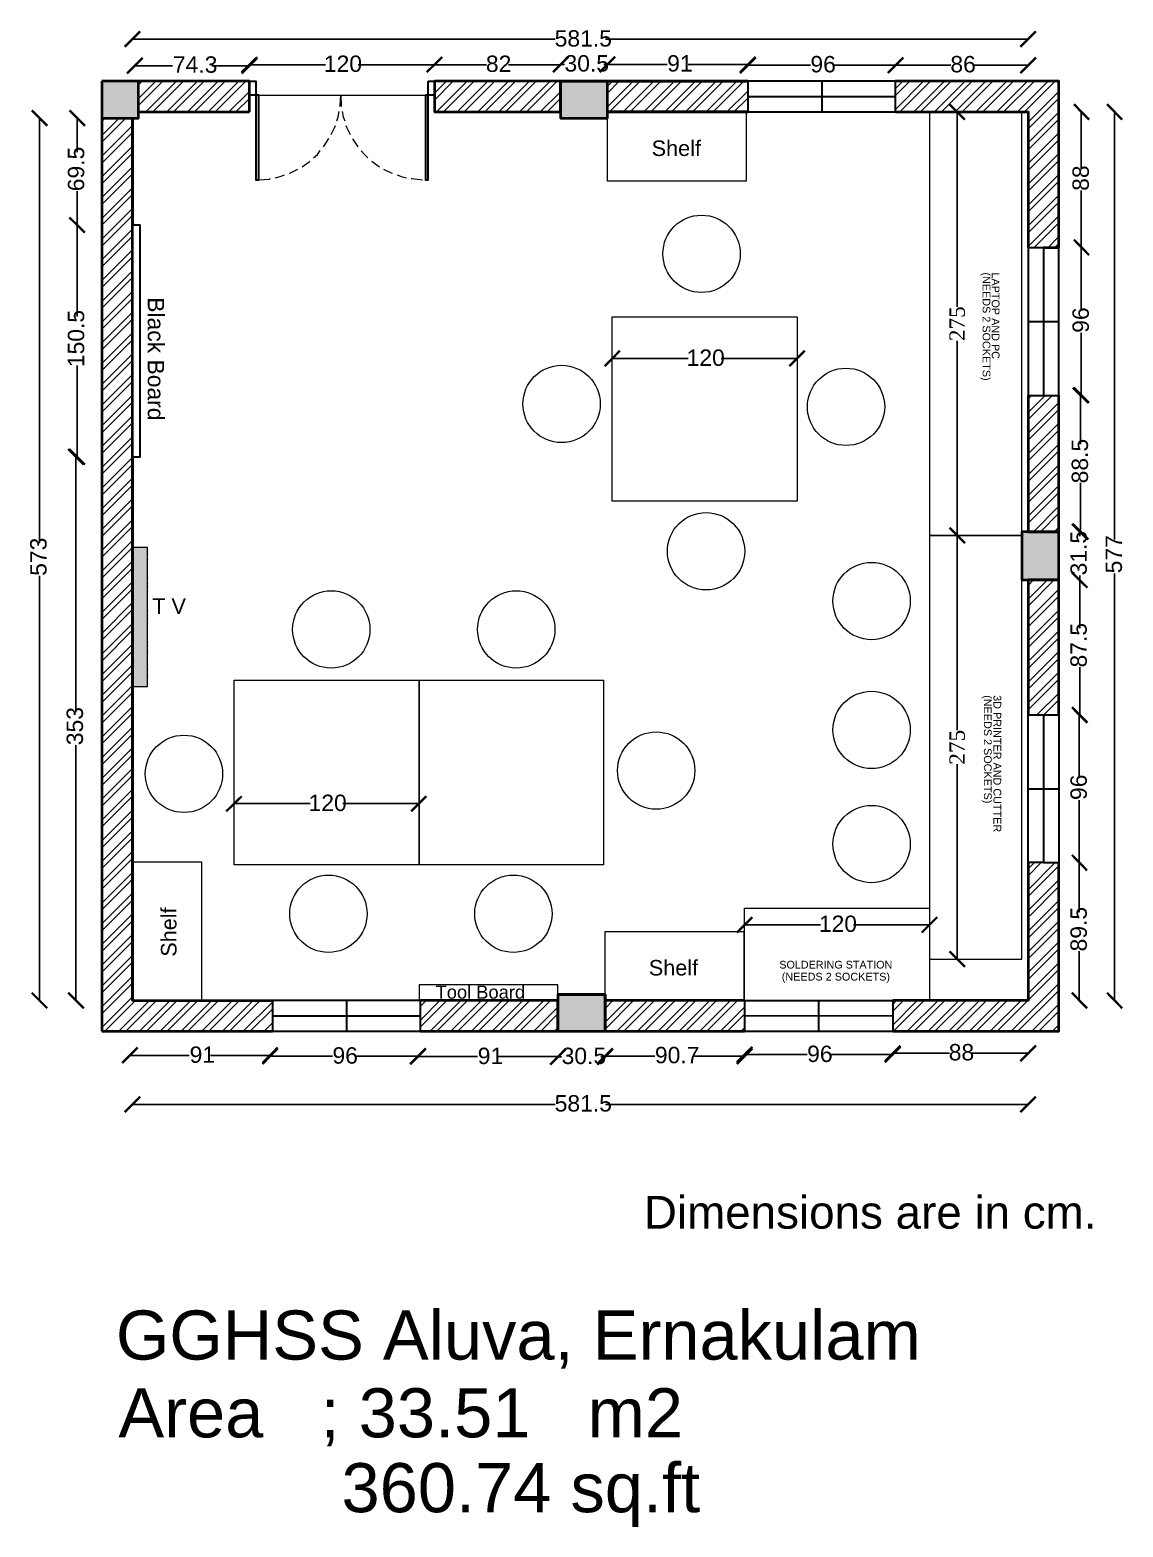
# Model space of a CAD drawing. Header units: centimetres. Extents: x 768 to 2230, y 787 to 1759.
# Drawn here: x 1520 to 2230, y 787 to 1759 of the extents above; entities that cross this region are included whole.
import ezdxf

# ---------------------------------------------------------------- set-up
doc = ezdxf.new("R2010")
doc.units = ezdxf.units.CM
for name, color, linetype in [('0DIMTEXT', 6, 'Continuous'), ('PDF_0EL', 7, 'Continuous'), ('PDF_0HATCH', 7, 'Continuous'), ('PDF_0WALLS', 7, 'Continuous'), ('PDF_0WINDOR', 7, 'Continuous'), ('PDF_text', 7, 'Continuous'), ('text', 151, 'Continuous')]:
    doc.layers.add(name, color=color, linetype=linetype)
for name, color, linetype, lineweight in [('0FURN', 35, 'Continuous', 9), ('0HATCH', 252, 'Continuous', 5), ('0WALLS', 1, 'Continuous', 40), ('0WINDOR', 2, 'Continuous', 30)]:
    doc.layers.add(name, color=color, linetype=linetype, lineweight=lineweight)
doc.styles.add('PDF ArialMT', font='arial.ttf')
doc.styles.add('PDF TimesNewRomanPSMT', font='arial.ttf')
doc.styles.add('style1', font='times.ttf', dxfattribs={"height": 10})
doc.dimstyles.new('ISO-25', dxfattribs={"dimtxt": 10, "dimasz": 10, "dimexe": 1.25, "dimexo": 0.625, "dimtad": 0, "dimdec": 0, "dimdsep": 46, "dimtxsty": 'style1', "dimblk": 'ARCHTICK', "dimcen": 2.5, "dimse1": 1, "dimse2": 1, "dimadec": 0, "dimazin": 0, "dimtfac": 1, "dimtdec": 0, "dimtmove": 0, "dimatfit": 3, "dimfxl": 1, "dimtfillclr": 256, "dimarcsym": 0})
pattern_1 = [(45, (-15264.328, 0), (-6.735192, 6.735192), []), (45, (-15259.838, 0), (-6.735192, 6.735192), [])]

# ---------------------------------------------------------------- blocks, each defined once
blk = doc.blocks.new('_ArchTick')
at = {"color": 0, "linetype": 'ByBlock', "const_width": 0.15}
blk.add_lwpolyline([(-0.5, -0.5), (0.5, 0.5)], dxfattribs=at)
blk = doc.blocks.new('*D9')
at = {"layer": '0DIMTEXT', "color": 0, "lineweight": -2, "transparency": 16777216}
for p, q in [((2122.08, 1705.58), (2122.08, 1579.13)), ((2122.08, 1430.58), (2122.08, 1557.02))]:
    blk.add_line(p, q, dxfattribs=at)
at = {"layer": 'Defpoints', "color": 0, "transparency": 16777216}
for p in [(2104.11, 1705.58), (2104.11, 1430.58), (2122.08, 1430.58)]:
    blk.add_point(p, dxfattribs=at)
at = {"layer": '0DIMTEXT', "color": 0, "lineweight": -2, "transparency": 16777216, "xscale": 10, "yscale": 10, "zscale": 10}
for p, rotation in [((2122.08, 1705.58), 90), ((2122.08, 1430.58), 270)]:
    blk.add_blockref('_ArchTick', p, dxfattribs=dict(at, rotation=rotation))
at = {"layer": '0DIMTEXT', "color": 0, "transparency": 16777216, "insert": (2122.08, 1568.08), "char_height": 10, "attachment_point": 5, "rotation": 90, "style": 'style1'}
blk.add_mtext('275', dxfattribs=at)
blk = doc.blocks.new('*D10')
at = {"layer": '0DIMTEXT', "color": 0, "lineweight": -2, "transparency": 16777216}
for p, q in [((2122.08, 1430.58), (2122.08, 1304.13)), ((2122.08, 1155.58), (2122.08, 1282.02))]:
    blk.add_line(p, q, dxfattribs=at)
at = {"layer": 'Defpoints', "color": 0, "transparency": 16777216}
for p in [(2104.11, 1430.58), (2104.11, 1155.58), (2122.08, 1155.58)]:
    blk.add_point(p, dxfattribs=at)
at = {"layer": '0DIMTEXT', "color": 0, "lineweight": -2, "transparency": 16777216, "xscale": 10, "yscale": 10, "zscale": 10}
for p, rotation in [((2122.08, 1430.58), 90), ((2122.08, 1155.58), 270)]:
    blk.add_blockref('_ArchTick', p, dxfattribs=dict(at, rotation=rotation))
at = {"layer": '0DIMTEXT', "color": 0, "transparency": 16777216, "insert": (2122.08, 1293.08), "char_height": 10, "attachment_point": 5, "rotation": 90, "style": 'style1'}
blk.add_mtext('275', dxfattribs=at)

msp = doc.modelspace()

# ---------------------------------------------------------------- hatches: boundary and pattern name
at = {"layer": '0HATCH'}
h = msp.add_hatch(dxfattribs=at)
h.set_pattern_fill('ANSI32', color=256)
h.set_pattern_definition(pattern_1)
h.paths.add_polyline_path([(1586.64, 1701.59), (1566.72, 1701.59), (1566.72, 1108.72), (1677.49, 1108.72), (1677.49, 1128.64), (1586.64, 1128.64)])
h.paths.add_polyline_path([(1662.61, 1725.5), (1590.63, 1725.5), (1590.63, 1705.58), (1662.61, 1705.58)])
h.paths.add_polyline_path([(1864.49, 1725.5), (1782.67, 1725.5), (1782.67, 1705.58), (1864.49, 1705.58)])
h = msp.add_hatch(dxfattribs=at)
h.set_pattern_fill('ANSI32', color=256)
h.set_pattern_definition(pattern_1)
h.paths.add_polyline_path([(1986.14, 1725.5), (1895.03, 1725.5), (1895.03, 1705.58), (1986.14, 1705.58)])
h.paths.add_polyline_path([(2188.02, 1725.5), (2082.03, 1725.5), (2082.03, 1705.58), (2168.1, 1705.58), (2168.1, 1617.66), (2188.02, 1617.66)])
h.paths.add_polyline_path([(2188.02, 1521.5), (2168.1, 1521.5), (2168.1, 1433.05), (2188.02, 1433.05)])
h.paths.add_polyline_path([(2188.02, 1401.7), (2168.1, 1401.7), (2168.1, 1314.05), (2188.02, 1314.05)])
h.paths.add_polyline_path([(1862.89, 1128.64), (1773.64, 1128.64), (1773.64, 1108.72), (1862.89, 1108.72)])
h.paths.add_polyline_path([(1984.02, 1128.64), (1893.44, 1128.64), (1893.44, 1108.72), (1984.02, 1108.72)])
h.paths.add_polyline_path([(2188.02, 1218.16), (2168.1, 1218.16), (2168.1, 1128.64), (2080.17, 1128.64), (2080.17, 1108.72), (2188.02, 1108.72)])
h = msp.add_hatch(color=256, dxfattribs=at)
h.dxf.hatch_style = 1
h.paths.add_polyline_path([(1596.47, 1422.69), (1586.64, 1422.69), (1586.64, 1332.64), (1596.47, 1332.64)])
h.paths.add_polyline_path([(1593.6, 1374.16), (1620.49, 1374.16), (1620.49, 1394.89), (1593.6, 1394.89)], flags=9)

# ---------------------------------------------------------------- linework, layer by layer
at = {"layer": '0DIMTEXT', "lineweight": 25}
for points in [[(1586.64, 1752.86), (1861.03, 1752.86)], [(2168.1, 1752.86), (1893.7, 1752.86)], [(1588.24, 1735.59), (1612.67, 1735.59)], [(1662.61, 1735.59), (1638.17, 1735.59)], [(1662.61, 1736.12), (1712.02, 1736.12)], [(1733.27, 1736.12), (1782.67, 1736.12), (1816.41, 1736.12)], [(1864.49, 1736.12), (1830.75, 1736.12)], [(1864.49, 1736.39), (1867.14, 1736.39)], [(1933.81, 1736.39), (1895.03, 1736.39), (1892.64, 1736.39)], [(1986.14, 1736.39), (1947.36, 1736.39)], [(1986.14, 1735.86), (2026.78, 1735.86)], [(2117.89, 1735.86), (2082.03, 1735.86), (2041.66, 1735.86)], [(2168.1, 1735.86), (2132.5, 1735.86)], [(1526.35, 1701.59), (1526.35, 1425.87)], [(1550.78, 1701.59), (1550.78, 1679.55)], [(2202.63, 1705.58), (2202.63, 1668.66)], [(2224.14, 1705.58), (2224.14, 1428)], [(1550.78, 1654.05), (1550.78, 1632), (1550.78, 1572.77)], [(2202.63, 1577.02), (2202.63, 1617.66), (2202.63, 1654.58)], [(2202.63, 1521.5), (2202.63, 1562.14)], [(1898.08, 1545.56), (1947.49, 1545.56)], [(2018.14, 1545.56), (1968.74, 1545.56)], [(1550.78, 1481.66), (1550.78, 1540.89)], [(2202.1, 1521.5), (2202.1, 1489.89)], [(1549.99, 1481.66), (1549.99, 1315.91)], [(2202.1, 1433.05), (2202.1, 1464.66)], [(2201.56, 1433.05), (2201.56, 1430.12)], [(1526.35, 1128.64), (1526.35, 1404.36)], [(2201.56, 1370.36), (2201.56, 1401.7), (2201.56, 1404.62)], [(2224.14, 1128.64), (2224.14, 1405.95)], [(2201.56, 1314.05), (2201.56, 1345.12)], [(2201.3, 1314.05), (2201.3, 1273.41)], [(1549.99, 1128.64), (1549.99, 1294.39)], [(1652.62, 1256.53), (1702.03, 1256.53)], [(1772.69, 1256.53), (1723.28, 1256.53)], [(2201.3, 1186.02), (2201.3, 1218.16), (2201.3, 1258.8)], [(1984.02, 1177.78), (2033.42, 1177.78)], [(2104.08, 1177.78), (2054.67, 1177.78)], [(2201.3, 1128.64), (2201.3, 1160.78)], [(1585.05, 1093.05), (1623.56, 1093.05)], [(1675.89, 1093.05), (1637.38, 1093.05)], [(1675.89, 1092.52), (1716.53, 1092.52)], [(1772.05, 1092.52), (1731.41, 1092.52)], [(1772.05, 1092.25), (1810.56, 1092.25)], [(1862.89, 1092.25), (1824.38, 1092.25)], [(1862.89, 1091.98), (1865.28, 1091.98)], [(1893.44, 1091.98), (1890.78, 1091.98)], [(1893.44, 1092.52), (1925.85, 1092.52)], [(1984.02, 1092.52), (1951.61, 1092.52)], [(1984.02, 1093.58), (2024.66, 1093.58)], [(2080.17, 1093.58), (2039.53, 1093.58)], [(2080.17, 1094.37), (2117.1, 1094.37)], [(2168.1, 1094.37), (2131.17, 1094.37)], [(1586.64, 1061.17), (1861.03, 1061.17)], [(2168.1, 1061.17), (1893.7, 1061.17)]]:
    msp.add_lwpolyline(points, dxfattribs=at)
at = {"layer": '0DIMTEXT', "transparency": 33554559}
for points in [[(1591.16, 1758.44), (1582.13, 1747.28), (1581.06, 1748.34)], [(1592.22, 1757.37), (1591.16, 1758.44), (1582.13, 1747.28)], [(2162.52, 1748.34), (2163.58, 1747.28), (2172.61, 1758.44)], [(2163.58, 1747.28), (2172.61, 1758.44), (2173.67, 1757.37)], [(1592.75, 1741.17), (1583.72, 1730.01), (1582.66, 1731.08)], [(1593.81, 1740.11), (1592.75, 1741.17), (1583.72, 1730.01)], [(1667.13, 1741.7), (1658.1, 1730.81), (1657.03, 1731.87)], [(1657.03, 1731.08), (1658.1, 1730.01), (1667.13, 1741.17)], [(1668.19, 1740.64), (1667.13, 1741.7), (1658.1, 1730.81)], [(1658.1, 1730.01), (1667.13, 1741.17), (1668.19, 1740.11)], [(1787.19, 1741.7), (1778.16, 1730.81), (1777.1, 1731.87)], [(1777.1, 1731.87), (1778.16, 1730.81), (1787.19, 1741.7)], [(1788.25, 1740.64), (1787.19, 1741.7), (1778.16, 1730.81)], [(1778.16, 1730.81), (1787.19, 1741.7), (1788.25, 1740.64)], [(1869, 1741.97), (1860.24, 1730.81), (1859.17, 1731.87)], [(1859.17, 1731.87), (1860.24, 1730.81), (1869, 1741.7)], [(1870.06, 1740.91), (1869, 1741.97), (1860.24, 1730.81)], [(1860.24, 1730.81), (1869, 1741.7), (1870.06, 1740.64)], [(1889.45, 1731.87), (1890.52, 1730.81), (1899.55, 1741.97)], [(1899.55, 1741.97), (1890.52, 1730.81), (1889.45, 1731.87)], [(1890.52, 1730.81), (1899.55, 1741.97), (1900.61, 1740.91)], [(1900.61, 1740.91), (1899.55, 1741.97), (1890.52, 1730.81)], [(1980.56, 1731.87), (1981.63, 1730.81), (1990.66, 1741.97)], [(1990.66, 1741.44), (1981.63, 1730.28), (1980.56, 1731.34)], [(1981.63, 1730.81), (1990.66, 1741.97), (1991.72, 1740.91)], [(1991.72, 1740.37), (1990.66, 1741.44), (1981.63, 1730.28)], [(2076.45, 1731.34), (2077.52, 1730.28), (2086.55, 1741.44)], [(2086.55, 1741.44), (2077.52, 1730.28), (2076.45, 1731.34)], [(2077.52, 1730.28), (2086.55, 1741.44), (2087.61, 1740.37)], [(2087.61, 1740.37), (2086.55, 1741.44), (2077.52, 1730.28)], [(2162.52, 1731.34), (2163.58, 1730.28), (2172.61, 1741.44)], [(2163.58, 1730.28), (2172.61, 1741.44), (2173.67, 1740.37)], [(2208.2, 1701.06), (2197.31, 1710.09), (2198.38, 1711.16)], [(2229.72, 1701.06), (2218.83, 1710.09), (2219.89, 1711.16)], [(1531.92, 1697.08), (1520.77, 1706.11), (1521.83, 1707.17)], [(1530.86, 1696.02), (1531.92, 1697.08), (1520.77, 1706.11)], [(1556.36, 1697.08), (1545.21, 1706.11), (1546.27, 1707.17)], [(1555.3, 1696.02), (1556.36, 1697.08), (1545.21, 1706.11)], [(2207.14, 1700), (2208.2, 1701.06), (2197.31, 1710.09)], [(2228.66, 1700), (2229.72, 1701.06), (2218.83, 1710.09)], [(1556.36, 1627.75), (1545.21, 1636.52), (1546.27, 1637.58)], [(1546.27, 1637.58), (1545.21, 1636.52), (1556.36, 1627.75)], [(1555.3, 1626.69), (1556.36, 1627.75), (1545.21, 1636.52)], [(1545.21, 1636.52), (1556.36, 1627.75), (1555.3, 1626.69)], [(2198.38, 1623.23), (2197.31, 1622.17), (2208.2, 1613.14)], [(2208.2, 1613.14), (2197.31, 1622.17), (2198.38, 1623.23)], [(2197.31, 1622.17), (2208.2, 1613.14), (2207.14, 1612.08)], [(2207.14, 1612.08), (2208.2, 1613.14), (2197.31, 1622.17)], [(1902.6, 1551.14), (1893.83, 1539.98), (1892.77, 1541.04)], [(1903.66, 1550.07), (1902.6, 1551.14), (1893.83, 1539.98)], [(2012.56, 1541.04), (2013.63, 1539.98), (2022.66, 1551.14)], [(2013.63, 1539.98), (2022.66, 1551.14), (2023.72, 1550.07)], [(2207.67, 1517.25), (2196.52, 1526.02), (2197.58, 1527.08)], [(2198.38, 1527.08), (2197.31, 1526.02), (2208.2, 1517.25)], [(2206.61, 1516.19), (2207.67, 1517.25), (2196.52, 1526.02)], [(2197.31, 1526.02), (2208.2, 1517.25), (2207.14, 1516.19)], [(1555.56, 1477.14), (1544.41, 1486.17), (1545.47, 1487.23)], [(1546.27, 1487.23), (1545.21, 1486.17), (1556.36, 1477.14)], [(1554.5, 1476.08), (1555.56, 1477.14), (1544.41, 1486.17)], [(1545.21, 1486.17), (1556.36, 1477.14), (1555.3, 1476.08)], [(2207.14, 1428.53), (2195.99, 1437.56), (2197.05, 1438.62)], [(2197.58, 1438.62), (2196.52, 1437.56), (2207.67, 1428.53)], [(2206.08, 1427.47), (2207.14, 1428.53), (2195.99, 1437.56)], [(2196.52, 1437.56), (2207.67, 1428.53), (2206.61, 1427.47)], [(2197.05, 1407.02), (2195.99, 1405.95), (2207.14, 1397.19)], [(2207.14, 1397.19), (2195.99, 1405.95), (2197.05, 1407.02)], [(2195.99, 1405.95), (2207.14, 1397.19), (2206.08, 1396.12)], [(2206.08, 1396.12), (2207.14, 1397.19), (2195.99, 1405.95)], [(2197.05, 1319.62), (2195.99, 1318.56), (2207.14, 1309.53)], [(2206.88, 1309.53), (2195.99, 1318.56), (2197.05, 1319.62)], [(2195.99, 1318.56), (2207.14, 1309.53), (2206.08, 1308.47)], [(2205.81, 1308.47), (2206.88, 1309.53), (2195.99, 1318.56)], [(1657.14, 1261.84), (1648.11, 1250.95), (1647.05, 1252.02)], [(1658.2, 1260.78), (1657.14, 1261.84), (1648.11, 1250.95)], [(1767.11, 1252.02), (1768.17, 1250.95), (1776.94, 1261.84)], [(1768.17, 1250.95), (1776.94, 1261.84), (1778, 1260.78)], [(2197.05, 1223.73), (2195.99, 1222.67), (2206.88, 1213.64)], [(2206.88, 1213.64), (2195.99, 1222.67), (2197.05, 1223.73)], [(2195.99, 1222.67), (2206.88, 1213.64), (2205.81, 1212.58)], [(2205.81, 1212.58), (2206.88, 1213.64), (2195.99, 1222.67)], [(1988.53, 1183.36), (1979.5, 1172.2), (1978.44, 1173.27)], [(1989.6, 1182.3), (1988.53, 1183.36), (1979.5, 1172.2)], [(2098.5, 1173.27), (2099.56, 1172.2), (2108.6, 1183.36)], [(2099.56, 1172.2), (2108.6, 1183.36), (2109.66, 1182.3)], [(1521.83, 1134.22), (1520.77, 1133.16), (1531.92, 1124.12)], [(1520.77, 1133.16), (1531.92, 1124.12), (1530.86, 1123.06)], [(1545.47, 1134.22), (1544.41, 1133.16), (1555.56, 1124.12)], [(1544.41, 1133.16), (1555.56, 1124.12), (1554.5, 1123.06)], [(2197.05, 1134.22), (2195.99, 1133.16), (2206.88, 1124.12)], [(2195.99, 1133.16), (2206.88, 1124.12), (2205.81, 1123.06)], [(2219.89, 1134.22), (2218.83, 1133.16), (2229.72, 1124.12)], [(2218.83, 1133.16), (2229.72, 1124.12), (2228.66, 1123.06)], [(1589.56, 1098.62), (1580.53, 1087.47), (1579.47, 1088.53)], [(1590.63, 1097.56), (1589.56, 1098.62), (1580.53, 1087.47)], [(1670.58, 1088.53), (1671.64, 1087.47), (1680.41, 1098.62)], [(1671.64, 1087.47), (1680.41, 1098.62), (1681.47, 1097.56)], [(1988.53, 1099.16), (1979.5, 1088), (1978.44, 1089.06)], [(1989.6, 1098.09), (1988.53, 1099.16), (1979.5, 1088)], [(2084.69, 1099.95), (2075.66, 1088.8), (2074.6, 1089.86)], [(2074.6, 1089.06), (2075.66, 1088), (2084.69, 1099.16)], [(2085.75, 1098.89), (2084.69, 1099.95), (2075.66, 1088.8)], [(2075.66, 1088), (2084.69, 1099.16), (2085.75, 1098.09)], [(2162.52, 1089.86), (2163.58, 1088.8), (2172.61, 1099.95)], [(2163.58, 1088.8), (2172.61, 1099.95), (2173.67, 1098.89)], [(1680.41, 1098.09), (1671.64, 1086.94), (1670.58, 1088)], [(1681.47, 1097.03), (1680.41, 1098.09), (1671.64, 1086.94)], [(1766.47, 1088), (1767.53, 1086.94), (1776.56, 1098.09)], [(1776.56, 1097.83), (1767.53, 1086.67), (1766.47, 1087.73)], [(1767.53, 1086.94), (1776.56, 1098.09), (1777.63, 1097.03)], [(1777.63, 1096.77), (1776.56, 1097.83), (1767.53, 1086.67)], [(1867.41, 1097.56), (1858.38, 1086.41), (1857.31, 1087.47)], [(1857.58, 1087.73), (1858.64, 1086.67), (1867.41, 1097.83)], [(1868.47, 1096.5), (1867.41, 1097.56), (1858.38, 1086.41)], [(1858.64, 1086.67), (1867.41, 1097.83), (1868.47, 1096.77)], [(1897.95, 1098.09), (1888.92, 1086.94), (1887.86, 1088)], [(1887.86, 1087.47), (1888.92, 1086.41), (1897.95, 1097.56)], [(1899.02, 1097.03), (1897.95, 1098.09), (1888.92, 1086.94)], [(1888.92, 1086.41), (1897.95, 1097.56), (1899.02, 1096.5)], [(1978.44, 1088), (1979.5, 1086.94), (1988.53, 1098.09)], [(1979.5, 1086.94), (1988.53, 1098.09), (1989.6, 1097.03)], [(1591.16, 1066.75), (1582.13, 1055.59), (1581.06, 1056.66)], [(1592.22, 1065.69), (1591.16, 1066.75), (1582.13, 1055.59)], [(2162.52, 1056.66), (2163.58, 1055.59), (2172.61, 1066.75)], [(2163.58, 1055.59), (2172.61, 1066.75), (2173.67, 1065.69)]]:
    msp.add_solid(points, dxfattribs=at)
at = {"layer": '0FURN', "lineweight": 9}
for points in [[(1895.03, 1705.58), (1985.08, 1705.58), (1985.08, 1660.69), (1895.03, 1660.69)], [(1898.08, 1572.65), (2018.14, 1572.65), (2018.14, 1452.86), (1898.08, 1452.86)], [(1772.69, 1336.75), (1772.69, 1216.69), (1652.62, 1216.69), (1652.62, 1336.75)], [(1892.48, 1336.75), (1892.48, 1216.69), (1772.69, 1216.69), (1772.69, 1336.75)], [(1586.64, 1128.64), (1586.64, 1218.69), (1631.53, 1218.69), (1631.53, 1128.64)], [(1983.49, 1128.64), (1893.44, 1128.64), (1893.44, 1173.53), (1983.49, 1173.53)], [(1772.85, 1138.73), (1772.85, 1128.64), (1862.89, 1128.64), (1862.89, 1138.73)]]:
    msp.add_lwpolyline(points, close=True, dxfattribs=at)
at = {"layer": '0FURN'}
for points in [[(2164.11, 1430.58), (2164.11, 1705.58), (2104.11, 1705.58), (2104.11, 1430.58)], [(2164.11, 1155.58), (2164.11, 1430.58), (2104.11, 1430.58), (2104.11, 1155.58)]]:
    msp.add_lwpolyline(points, close=True, dxfattribs=at)
at = {"layer": '0FURN', "lineweight": 9}
msp.add_lwpolyline([(1984.02, 1128.64), (1984.02, 1188.67), (2104.08, 1188.67), (2104.08, 1128.64), (2080.17, 1128.64)], dxfattribs=at)
for centre in [(1956.11, 1613.46), (1865.26, 1515.97), (2049.88, 1514.11), (1959.03, 1420.34), (2066.49, 1388.02), (1715.74, 1369.58), (1835.8, 1369.58), (2066.49, 1304.34), (1926.65, 1277.94), (1620.11, 1275.81), (2066.49, 1230.23), (1713.88, 1184.96), (1833.94, 1184.96)]:
    msp.add_circle(centre, 25.1, dxfattribs=at)
at = {"layer": '0WALLS'}
for p, q in [((1590.63, 1725.5), (1566.72, 1725.5)), ((1566.72, 1725.5), (1566.72, 1701.59)), ((1590.63, 1701.59), (1590.63, 1725.5)), ((1662.61, 1725.5), (1590.63, 1725.5)), ((1662.61, 1705.58), (1662.61, 1725.5)), ((1782.67, 1725.5), (1782.67, 1705.58)), ((1864.49, 1725.5), (1782.67, 1725.5)), ((1864.49, 1705.58), (1864.49, 1725.5)), ((1864.49, 1725.5), (1895.03, 1725.5)), ((1895.03, 1705.58), (1895.03, 1725.5)), ((1895.03, 1725.5), (1986.14, 1725.5)), ((2188.02, 1725.5), (2082.03, 1725.5)), ((2188.02, 1617.66), (2188.02, 1725.5)), ((1566.72, 1701.59), (1586.64, 1701.59)), ((1566.72, 1701.59), (1566.72, 1108.72)), ((1586.64, 1128.64), (1586.64, 1701.59)), ((1586.64, 1701.59), (1590.63, 1701.59)), ((1590.63, 1705.58), (1662.61, 1705.58)), ((1782.67, 1705.58), (1864.49, 1705.58)), ((1864.49, 1705.58), (1864.49, 1701.59)), ((1864.49, 1701.59), (1895.03, 1701.59)), ((1986.14, 1705.58), (1895.03, 1705.58)), ((1895.03, 1701.59), (1895.03, 1705.58)), ((2082.03, 1705.58), (2168.1, 1705.58)), ((2168.1, 1705.58), (2168.1, 1617.66)), ((2178.06, 1617.66), (2188.02, 1617.66)), ((2168.1, 1521.5), (2168.1, 1433.05)), ((2188.02, 1433.05), (2188.02, 1521.5)), ((2168.1, 1433.05), (2164.11, 1433.05)), ((2164.11, 1433.05), (2164.11, 1401.7)), ((2168.1, 1433.05), (2188.02, 1433.05)), ((2188.02, 1401.7), (2188.02, 1433.05)), ((2164.11, 1401.7), (2168.1, 1401.7)), ((2188.02, 1401.7), (2168.1, 1401.7)), ((2168.1, 1401.7), (2168.1, 1314.05)), ((2188.02, 1314.05), (2188.02, 1401.7)), ((2168.1, 1218.16), (2168.1, 1128.64)), ((2188.02, 1108.72), (2188.02, 1218.16)), ((1586.64, 1128.64), (1677.49, 1128.64)), ((1862.89, 1128.64), (1773.64, 1128.64)), ((1862.89, 1132.62), (1862.89, 1128.64)), ((1862.89, 1132.62), (1893.44, 1132.62)), ((1862.89, 1108.72), (1862.89, 1128.64)), ((1893.44, 1132.62), (1893.44, 1128.64)), ((1893.44, 1128.64), (1893.44, 1108.72)), ((1984.02, 1128.64), (1893.44, 1128.64)), ((1984.02, 1128.51), (1984.02, 1128.64)), ((2080.17, 1128.64), (2080.17, 1128.51)), ((2168.1, 1128.64), (2080.17, 1128.64)), ((1566.72, 1108.72), (1677.49, 1108.72)), ((1773.64, 1108.72), (1862.89, 1108.72)), ((1862.89, 1108.72), (1893.44, 1108.72)), ((1893.44, 1108.72), (1984.02, 1108.72)), ((2080.17, 1108.72), (2188.02, 1108.72))]:
    msp.add_line(p, q, dxfattribs=at)
at = {"layer": '0WALLS', "lineweight": 30}
msp.add_lwpolyline([(1586.64, 1481.66), (1591.69, 1481.66), (1591.69, 1632), (1586.64, 1632)], close=True, dxfattribs=at)
at = {"layer": '0WALLS', "lineweight": 9}
msp.add_lwpolyline([(1586.64, 1422.69), (1586.64, 1332.64), (1596.47, 1332.64), (1596.47, 1422.69)], close=True, dxfattribs=at)
at = {"layer": '0WINDOR'}
for p, q in [((2082.03, 1725.5), (1986.14, 1725.5)), ((1986.14, 1725.5), (1986.14, 1705.58)), ((2034.09, 1725.5), (2034.09, 1705.58)), ((2082.03, 1705.58), (2082.03, 1725.5)), ((1986.14, 1715.54), (2082.03, 1715.54)), ((1986.14, 1705.58), (2082.03, 1705.58)), ((2168.1, 1617.66), (2168.1, 1521.5)), ((2168.1, 1617.66), (2178.06, 1617.66)), ((2178.06, 1617.66), (2188.02, 1617.66)), ((2178.06, 1617.66), (2178.06, 1521.5)), ((2178.06, 1617.66), (2188.02, 1617.66)), ((2188.02, 1617.66), (2178.06, 1617.66)), ((2188.02, 1521.5), (2188.02, 1617.66)), ((2168.1, 1569.58), (2188.02, 1569.58)), ((2168.1, 1521.5), (2188.02, 1521.5)), ((2168.1, 1218.16), (2168.1, 1314.05)), ((2168.1, 1314.05), (2188.02, 1314.05)), ((2178.06, 1314.05), (2178.06, 1218.16)), ((2188.02, 1314.05), (2188.02, 1218.16)), ((2168.1, 1266.1), (2188.02, 1266.1)), ((2178.06, 1218.16), (2168.1, 1218.16)), ((2178.06, 1218.16), (2188.02, 1218.16)), ((1677.49, 1128.64), (1677.49, 1108.72)), ((1773.64, 1128.64), (1677.49, 1128.64)), ((1725.56, 1128.64), (1725.56, 1108.72)), ((1773.64, 1108.72), (1773.64, 1128.64)), ((2080.17, 1128.51), (1984.02, 1128.51)), ((1984.02, 1128.51), (1984.02, 1108.72)), ((2032.1, 1128.51), (2032.1, 1108.72)), ((2080.17, 1128.51), (2080.17, 1128.64)), ((2080.17, 1128.37), (2080.17, 1108.72)), ((1677.49, 1118.68), (1773.64, 1118.68)), ((2080.17, 1118.55), (1984.02, 1118.61)), ((1677.49, 1108.72), (1773.64, 1108.72)), ((1984.02, 1108.72), (2080.17, 1108.72))]:
    msp.add_line(p, q, dxfattribs=at)
at = {"layer": '0WINDOR', "lineweight": 30}
for points in [[(1662.61, 1725.5), (1666.86, 1725.5), (1666.86, 1716.47), (1662.61, 1716.47)], [(1778.69, 1725.5), (1782.67, 1725.5), (1782.67, 1716.47), (1778.69, 1716.47)], [(1666.86, 1716.47), (1666.86, 1661.48), (1668.72, 1661.48), (1668.72, 1716.47)], [(1776.83, 1716.47), (1776.83, 1661.48), (1778.69, 1661.48), (1778.69, 1716.47)]]:
    msp.add_lwpolyline(points, close=True, dxfattribs=at)
at = {"layer": 'PDF_0EL', "lineweight": 18}
for points in [[(1666.86, 1716.47), (1776.83, 1716.47)], [(1721.31, 1709.03), (1721.58, 1709.56), (1721.85, 1716.47), (1722.11, 1709.56), (1722.38, 1709.03)], [(1719.45, 1699.73), (1720.25, 1702.39), (1720.78, 1705.84)], [(1722.91, 1705.84), (1723.44, 1702.39), (1724.5, 1699.73)], [(1715.74, 1690.97), (1718.13, 1695.75), (1718.39, 1696.81)], [(1725.3, 1696.81), (1725.56, 1695.75), (1727.95, 1690.97)], [(1710.69, 1683), (1711.22, 1683.53), (1714.14, 1688.31)], [(1729.55, 1688.05), (1732.47, 1683.53), (1733, 1683)], [(1696.88, 1669.98), (1701.39, 1673.17), (1701.92, 1673.7)], [(1704.31, 1675.83), (1706.7, 1677.95), (1708.56, 1680.61)], [(1735.13, 1680.34), (1737.25, 1677.95), (1739.38, 1675.83)], [(1741.77, 1673.7), (1742.3, 1673.44), (1747.08, 1669.98)], [(1668.72, 1661.48), (1675.63, 1662.02), (1676.16, 1662.28)], [(1679.35, 1662.81), (1682.53, 1663.61), (1685.45, 1664.67)], [(1688.38, 1665.73), (1689.17, 1666), (1693.95, 1668.39)], [(1749.74, 1668.39), (1754.52, 1666), (1755.31, 1665.73)], [(1758.5, 1664.67), (1761.16, 1663.61), (1764.61, 1662.81)], [(1767.53, 1662.28), (1768.06, 1662.28), (1774.97, 1661.48)]]:
    msp.add_lwpolyline(points, dxfattribs=at)
at = {"layer": 'PDF_0HATCH', "lineweight": 5}
for points in [[(1590.63, 1725.5), (1590.63, 1725.5)], [(1566.72, 1701.59), (1566.72, 1701.59)], [(2080.17, 1128.37), (2080.17, 1128.64)], [(1862.63, 1108.72), (1862.89, 1108.72)], [(1984.02, 1108.72), (1984.02, 1108.72)]]:
    msp.add_lwpolyline(points, dxfattribs=at)
at = {"layer": 'PDF_0HATCH', "transparency": 33554559}
for points in [[(1590.63, 1725.5), (1566.72, 1725.5), (1590.63, 1701.59)], [(1566.72, 1725.5), (1590.63, 1701.59), (1566.72, 1701.59)], [(1895.03, 1725.5), (1864.49, 1725.5), (1895.03, 1701.59)], [(1864.49, 1725.5), (1895.03, 1701.59), (1864.49, 1701.59)], [(2188.02, 1433.05), (2164.11, 1433.05), (2188.02, 1401.7)], [(2164.11, 1433.05), (2188.02, 1401.7), (2164.11, 1401.7)], [(1893.44, 1132.62), (1862.89, 1132.62), (1893.44, 1108.72)], [(1862.89, 1132.62), (1893.44, 1108.72), (1862.89, 1108.72)]]:
    msp.add_solid(points, dxfattribs=at)
at = {"layer": 'PDF_0WALLS', "lineweight": 40}
for points in [[(1566.72, 1701.59), (1590.63, 1701.59), (1590.63, 1725.5)], [(1986.14, 1725.5), (1782.67, 1725.5), (1782.67, 1705.58), (1864.49, 1705.58)], [(1864.49, 1725.5), (1864.49, 1701.59), (1895.03, 1701.59), (1895.03, 1725.5)], [(2188.02, 1617.66), (2188.02, 1725.5), (2082.03, 1725.5)], [(1586.64, 1701.59), (1586.64, 1632)], [(1895.03, 1705.58), (1986.14, 1705.58)], [(2082.03, 1705.58), (2168.1, 1705.58), (2168.1, 1617.66)], [(2168.1, 1521.5), (2168.1, 1433.05)], [(2188.02, 1314.05), (2188.02, 1521.5)], [(1586.64, 1481.66), (1586.64, 1128.64), (1677.49, 1128.64)], [(2188.02, 1433.05), (2164.11, 1433.05), (2164.11, 1401.7), (2188.02, 1401.7)], [(2168.1, 1401.7), (2168.1, 1314.05)], [(2168.1, 1218.16), (2168.1, 1128.64), (2080.17, 1128.64)], [(2080.17, 1108.72), (2188.02, 1108.72), (2188.02, 1218.16)], [(1893.44, 1108.72), (1893.44, 1132.62), (1862.89, 1132.62), (1862.89, 1108.72)], [(1984.02, 1128.64), (1893.44, 1128.64)]]:
    msp.add_lwpolyline(points, dxfattribs=at)
at = {"layer": 'PDF_0WINDOR', "lineweight": 30}
for points in [[(1984.02, 1128.64), (1984.02, 1128.51)], [(2080.17, 1128.51), (2080.17, 1128.64)]]:
    msp.add_lwpolyline(points, dxfattribs=at)
at = {"layer": 'PDF_text', "lineweight": 25}
for points in [[(1596.47, 1422.16), (1596.47, 1422.16)], [(1596.47, 1420.56), (1596.47, 1420.3)], [(1596.47, 1418.7), (1596.47, 1418.44)], [(1596.47, 1416.84), (1596.47, 1416.84)], [(1596.47, 1415.25), (1596.47, 1414.98)], [(1596.47, 1413.39), (1596.47, 1413.39)], [(1596.47, 1411.53), (1596.47, 1411.53)], [(1596.47, 1409.94), (1596.47, 1409.94)], [(1596.47, 1408.08), (1596.47, 1408.08)], [(1596.47, 1406.48), (1596.47, 1406.48)], [(1596.47, 1404.62), (1596.47, 1404.62)], [(1596.47, 1403.03), (1596.47, 1402.77)], [(1596.47, 1401.17), (1596.47, 1401.17)], [(1596.47, 1399.58), (1596.47, 1399.31)], [(1596.47, 1397.72), (1596.47, 1397.45)], [(1596.47, 1395.86), (1596.47, 1395.86)], [(1596.47, 1394.27), (1596.47, 1394)], [(1596.47, 1392.41), (1596.47, 1392.41)], [(1596.47, 1390.55), (1596.47, 1390.55)], [(1596.47, 1388.95), (1596.47, 1388.95)], [(1596.47, 1387.09), (1596.47, 1387.09)], [(1596.47, 1385.5), (1596.47, 1385.5)], [(1596.47, 1383.64), (1596.47, 1383.64)], [(1596.47, 1382.05), (1596.47, 1381.78)], [(1596.47, 1380.19), (1596.47, 1380.19)], [(1596.47, 1378.59), (1596.47, 1378.33)], [(1596.47, 1376.73), (1596.47, 1376.47)], [(1596.47, 1374.87), (1596.47, 1374.87)], [(1596.47, 1373.02), (1596.47, 1373.02)], [(1596.47, 1371.42), (1596.47, 1371.42)], [(1596.47, 1369.56), (1596.47, 1369.56)], [(1596.47, 1367.97), (1596.47, 1367.97)], [(1596.47, 1366.11), (1596.47, 1366.11)], [(1596.47, 1364.52), (1596.47, 1364.52)], [(1596.47, 1362.66), (1596.47, 1362.66)], [(1596.47, 1361.06), (1596.47, 1360.8)], [(1596.47, 1359.2), (1596.47, 1358.94)], [(1596.47, 1357.34), (1596.47, 1357.34)], [(1596.47, 1355.75), (1596.47, 1355.48)], [(1596.47, 1353.89), (1596.47, 1353.89)], [(1596.47, 1352.03), (1596.47, 1352.03)], [(1596.47, 1350.44), (1596.47, 1350.44)], [(1596.47, 1348.58), (1596.47, 1348.58)], [(1596.47, 1346.98), (1596.47, 1346.98)], [(1596.47, 1345.12), (1596.47, 1345.12)], [(1596.47, 1343.53), (1596.47, 1343.27)], [(1596.47, 1341.67), (1596.47, 1341.67)], [(1596.47, 1340.08), (1596.47, 1339.81)], [(1596.47, 1338.22), (1596.47, 1337.95)], [(1596.47, 1336.36), (1596.47, 1336.36)], [(1596.47, 1334.77), (1596.47, 1334.5)], [(1596.47, 1332.91), (1596.47, 1332.91)]]:
    msp.add_lwpolyline(points, dxfattribs=at)

# ---------------------------------------------------------------- texts
at = {"layer": '0DIMTEXT', "attachment_point": 4}
for s, insert, char_height, style in [('581.5', (1860.75, 1753.27), 10.632, 'PDF TimesNewRomanPSMT'), ('74.3', (1612.91, 1736.27), 10.632, 'PDF TimesNewRomanPSMT'), ('120', (1710.93, 1736.8), 10.632, 'PDF TimesNewRomanPSMT'), ('82', (1816.12, 1736.8), 10.632, 'PDF TimesNewRomanPSMT'), ('30.5', (1867.13, 1737.06), 10.632, 'PDF TimesNewRomanPSMT'), ('91', (1933.8, 1737.06), 10.632, 'PDF TimesNewRomanPSMT'), ('96', (2026.77, 1736.53), 10.632, 'PDF TimesNewRomanPSMT'), ('86', (2117.62, 1736.53), 10.632, 'PDF TimesNewRomanPSMT'), ('Shelf', (1923.71, 1681.93), 10.059, 'PDF ArialMT'), ('120', (1946.41, 1545.95), 10.632, 'PDF TimesNewRomanPSMT'), ('T V', (1599.53, 1384.68), 10.059, 'PDF ArialMT'), ('120', (1700.99, 1256.92), 10.632, 'PDF TimesNewRomanPSMT'), ('120', (2032.35, 1178.43), 10.57, 'PDF TimesNewRomanPSMT'), ('Shelf', (1921.85, 1149.86), 10.059, 'PDF ArialMT'), ('SOLDERING STATION', (2006.59, 1151.88), 5.0001, 'PDF ArialMT'), ('Tool Board', (1783.45, 1134.05), 8.505, 'PDF TimesNewRomanPSMT'), ('(NEEDS 2 SOCKETS)', (2008.18, 1143.38), 5.0293, 'PDF ArialMT'), ('91', (1623.8, 1093.43), 10.632, 'PDF TimesNewRomanPSMT'), ('96', (1716.51, 1092.9), 10.632, 'PDF TimesNewRomanPSMT'), ('90.7', (1925.83, 1093.16), 10.632, 'PDF TimesNewRomanPSMT'), ('96', (2024.65, 1093.96), 10.632, 'PDF TimesNewRomanPSMT'), ('88', (2116.56, 1095.02), 10.632, 'PDF TimesNewRomanPSMT'), ('91', (1810.81, 1092.63), 10.632, 'PDF TimesNewRomanPSMT'), ('30.5', (1865.27, 1092.63), 10.632, 'PDF TimesNewRomanPSMT'), ('581.5', (1860.75, 1061.82), 10.632, 'PDF TimesNewRomanPSMT')]:
    msp.add_mtext(s, dxfattribs=dict(at, insert=insert, char_height=char_height, style=style))
for s, insert, char_height, rotation, style in [('69.5', (1550.12, 1654.09), 10.632, 90, 'PDF TimesNewRomanPSMT'), ('88', (2202.26, 1654.35), 10.632, 90, 'PDF TimesNewRomanPSMT'), ('(NEEDS 2 SOCKETS)', (2140.32, 1601.38), 5.0293, 270, 'PDF ArialMT'), ('LAPTOP AND PC', (2146.96, 1601.38), 5.0293, 270, 'PDF ArialMT'), ('150.5', (1550.12, 1539.86), 10.632, 90, 'PDF TimesNewRomanPSMT'), ('Black Board', (1601.86, 1585.29), 10.6316, 270, 'PDF TimesNewRomanPSMT'), ('96', (2202.26, 1562.18), 10.632, 90, 'PDF TimesNewRomanPSMT'), ('88.5', (2201.73, 1464.42), 10.632, 90, 'PDF TimesNewRomanPSMT'), ('31.5', (2200.93, 1404.66), 10.632, 90, 'PDF TimesNewRomanPSMT'), ('577', (2223.78, 1405.98), 10.632, 90, 'PDF TimesNewRomanPSMT'), ('573', (1525.69, 1404.39), 10.632, 90, 'PDF TimesNewRomanPSMT'), ('87.5', (2200.93, 1344.89), 10.632, 90, 'PDF TimesNewRomanPSMT'), ('(NEEDS 2 SOCKETS)', (2141.16, 1326.9), 5.0293, 270, 'PDF ArialMT'), ('3D PRINTER AND CUTTER', (2148.07, 1326.9), 5.0293, 270, 'PDF ArialMT'), ('353', (1549.33, 1294.42), 10.632, 90, 'PDF TimesNewRomanPSMT'), ('96', (2200.93, 1258.82), 10.632, 90, 'PDF TimesNewRomanPSMT'), ('Shelf', (1610.31, 1157.08), 10.059, 90, 'PDF ArialMT'), ('89.5', (2200.93, 1160.54), 10.632, 90, 'PDF TimesNewRomanPSMT')]:
    msp.add_mtext(s, dxfattribs=dict(at, insert=insert, char_height=char_height, rotation=rotation, style=style))
at = {"layer": 'text', "attachment_point": 4, "style": 'PDF TimesNewRomanPSMT'}
for s, insert, char_height in [('Dimensions are in cm.', (1918.66, 991), 21.2633), ('GGHSS Aluva, Ernakulam', (1575.96, 908.48), 31.8951), ('Area   ; 33.51   m2', (1577.55, 858.01), 31.8951), ('  360.74 sq.ft', (1697.62, 807.54), 31.8951)]:
    msp.add_mtext(s, dxfattribs=dict(at, insert=insert, char_height=char_height))

# ---------------------------------------------------------------- dimensions: what is measured, and where the dimension line sits
at = {"layer": '0DIMTEXT'}
for base, p1, p2, picture, middle in [((2122.08, 1430.58), (2104.11, 1705.58), (2104.11, 1430.58), '*D9', (2122.08, 1568.08)), ((2122.08, 1155.58), (2104.11, 1430.58), (2104.11, 1155.58), '*D10', (2122.08, 1293.08))]:
    dim = msp.add_linear_dim(base=base, p1=p1, p2=p2, angle=90, dimstyle='ISO-25', dxfattribs=at)
    dim.commit()
    dim.dimension.update_dxf_attribs({"geometry": picture, "text_midpoint": middle})

doc.saveas('drawing.dxf')
